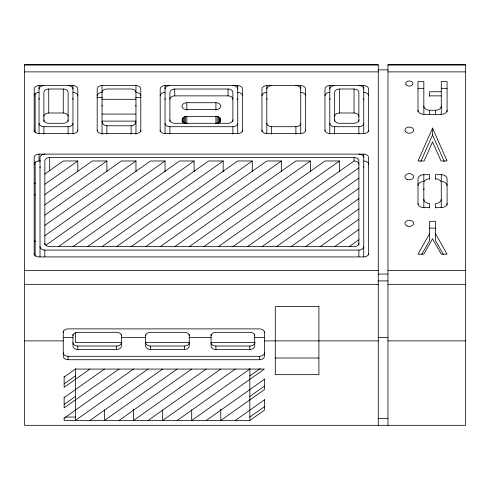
<?xml version="1.0" encoding="UTF-8"?>
<svg xmlns="http://www.w3.org/2000/svg" width="490" height="490" viewBox="0 0 490 490"><rect width="100%" height="100%" fill="white"/><g stroke="black" fill="none" stroke-linecap="round" stroke-linejoin="round"><path stroke-width="0.73" d="M215.925 123.284C221.909 124.105 221.909 115.609 215.925 116.43L186.843 116.43C180.859 115.609 180.859 124.105 186.843 123.284M432.548 128.08L418.007 160.977L424.101 160.977L432.548 141.867L440.994 160.977L447.082 160.977L432.548 128.08L432.548 134.934L420.794 161.529M429.638 233.626L418.007 254.181L423.826 254.181L432.548 238.765L441.27 254.181L447.082 254.181L435.457 233.626M421.761 254.402L429.638 240.48L429.638 221.29L435.457 221.29L435.457 240.48L443.334 254.402M44.853 173.999L63.271 160.977L77.806 160.977L77.806 171.635M44.853 184.277L77.806 160.977M44.853 194.561L92.347 160.977L106.887 160.977L106.887 171.635M44.853 204.838L106.887 160.977M44.853 215.116L121.422 160.977L135.963 160.977L135.963 171.635M44.853 225.4L135.963 160.977M44.853 235.678L150.497 160.977L165.038 160.977L165.038 171.635M46.097 245.08L165.038 160.977M58.567 246.543L179.579 160.977L194.114 160.977L194.114 171.635M73.108 246.543L194.114 160.977M87.643 246.543L208.654 160.977L223.195 160.977L223.195 171.635M102.183 246.543L223.195 160.977M116.718 246.543L237.73 160.977L252.27 160.977L252.27 171.635M131.259 246.543L252.27 160.977M145.799 246.543L266.805 160.977L281.346 160.977L281.346 171.635M160.334 246.543L281.346 160.977M174.875 246.543L295.887 160.977L310.421 160.977L310.421 171.635M189.416 246.543L310.421 160.977M203.95 246.543L324.962 160.977L339.503 160.977L339.503 171.635M218.491 246.543L339.503 160.977M233.026 246.543L354.037 160.977L354.037 157.547L49.698 157.547A4.845 3.424 0 0 0 44.853 160.977L44.853 244.706M247.554 246.556L358.882 167.831M64.153 377.012L75.393 369.068L264.386 369.068L191.694 420.469L191.694 409.812M64.153 383.866L75.386 375.922M262.113 246.537L358.882 178.109M89.921 369.068L64.153 387.29L64.153 376.522M276.636 246.55L358.882 188.393M64.153 397.574L104.462 369.068M64.153 404.428L75.386 396.484M291.164 246.556L358.882 198.671M119.003 369.068L64.153 407.852L64.153 397.084M305.68 246.574L358.882 208.948M64.153 418.135L133.537 369.068M320.252 246.55L358.882 219.232M148.078 369.068L75.386 420.469L75.386 368.578M334.756 246.574L358.882 229.51M89.921 420.469L162.613 369.068M349.192 246.648L358.882 239.794M177.153 369.068L104.462 420.469L104.462 409.812M119.003 420.469L191.694 369.068M206.229 369.068L133.537 420.469L133.537 409.046M148.078 420.469L220.77 369.068M235.31 369.068L162.613 420.469L162.613 409.812M177.153 420.469L249.845 369.068M249.845 375.922L260.147 368.639M206.229 420.469L264.386 379.352M249.845 396.484L264.386 386.206M235.31 420.469L264.386 399.907M249.845 417.045L264.386 406.761M64.153 417.731L64.153 420.469L249.845 420.469L264.386 410.191L264.386 399.424M44.853 154.123L43.598 154.24A4.845 3.424 0 0 0 40.008 157.547L40.008 256.925M24.5 65.029L378.268 65.029M387.964 65.029L465.5 65.029M378.268 69.874L387.964 69.874M24.5 71.883L378.268 71.883M387.964 71.883L465.5 71.883M34.19 131.657L34.19 89.015A4.845 3.424 0 0 1 39.041 85.591L72.961 85.591A4.845 3.424 0 0 1 77.806 89.015L77.806 130.897M97.185 130.897L97.185 89.015A4.845 3.424 0 0 1 102.036 85.591L135.957 85.591A4.845 3.424 0 0 1 140.802 89.015L140.802 131.657M160.193 131.657L160.187 89.015A4.851 3.43 0 0 1 165.038 85.585L237.73 85.591A4.845 3.424 0 0 1 242.575 89.015L242.575 131.847M261.96 131.657L261.96 89.015A4.845 3.424 0 0 1 266.805 85.591L300.731 85.591A4.845 3.424 0 0 1 305.576 89.015L305.576 130.897M324.962 130.897L324.962 89.015A4.845 3.424 0 0 1 329.807 85.591L363.733 85.591A4.845 3.424 0 0 1 368.578 89.015L368.578 131.657M418.007 88.329L423.826 88.329M441.27 88.329L447.082 88.329M43.886 121.52L43.886 92.439A4.845 3.424 0 0 1 48.731 89.015L63.271 89.015A4.845 3.424 0 0 1 68.116 92.439L68.116 121.324M169.883 121.379L169.883 92.439A4.845 3.424 0 0 1 174.728 89.015L228.04 89.015A4.845 3.424 0 0 1 232.885 92.439L232.885 121.379M334.652 121.324L334.652 92.439A4.845 3.424 0 0 1 339.503 89.015L354.037 89.015A4.845 3.424 0 0 1 358.882 92.439L358.882 121.324M441.27 91.759L429.638 91.759L429.638 96.328M169.883 99.292A4.845 3.424 0 0 1 174.728 95.869L228.04 95.869A4.845 3.424 0 0 1 232.885 99.292M429.638 95.869L441.27 95.869M97.038 97.584L102.337 97.584M135.656 97.584L140.955 97.584M102.036 99.292L135.957 99.292M186.843 102.722L215.925 102.722A4.845 3.424 0 0 1 220.77 106.146A4.845 3.424 0 0 1 215.925 109.576L186.843 109.576A4.845 3.424 0 0 1 181.998 106.146A4.845 3.424 0 0 1 186.843 102.722L186.843 110.066M423.826 106.146A5.813 4.11 0 0 0 429.638 110.262L435.457 110.262A5.813 4.11 0 0 0 441.27 106.146M43.886 116.43A4.845 3.424 0 0 1 48.731 113L63.271 113A4.845 3.424 0 0 1 68.116 116.43M334.652 116.43A4.845 3.424 0 0 1 339.503 113L354.037 113A4.845 3.424 0 0 1 358.882 116.43M102.036 114.078L135.957 114.078M106.881 125.789L131.112 125.789A4.845 4.679 0 0 0 135.957 121.11L102.036 121.11A4.845 4.679 0 0 0 106.881 125.789L106.881 134.064M39.041 123.284A4.845 3.424 0 0 0 43.886 126.708L68.116 126.708A4.845 3.424 0 0 0 72.961 123.284M165.038 123.284A4.845 3.424 0 0 0 169.883 126.708L232.885 126.708A4.845 3.424 0 0 0 237.73 123.284M266.805 123.284A4.845 3.424 0 0 0 271.656 126.708L295.887 126.708A4.845 3.424 0 0 0 300.731 123.284M329.807 123.284A4.845 3.424 0 0 0 334.652 126.708L358.882 126.708A4.845 3.424 0 0 0 363.733 123.284M34.19 130.138A4.845 3.424 0 0 0 39.041 133.562L72.961 133.562A4.845 3.424 0 0 0 77.806 130.138M160.193 130.138A4.845 3.424 0 0 0 165.038 133.562L237.73 133.562A4.845 3.424 0 0 0 242.575 130.138M261.96 130.138A4.845 3.424 0 0 0 266.805 133.562L300.731 133.562A4.845 3.424 0 0 0 305.576 130.138M324.962 130.138A4.845 3.424 0 0 0 329.807 133.562L363.733 133.562A4.845 3.424 0 0 0 368.578 130.138M34.19 255.021L34.19 157.547A4.845 3.424 0 0 1 39.041 154.123L363.733 154.123A4.845 3.424 0 0 1 368.578 157.547L368.578 255.021M34.19 164.401A4.845 3.424 0 0 1 39.041 160.977L40.566 160.977M418.007 204.342L418.007 178.795A5.813 4.11 0 0 1 423.826 174.685L429.638 174.685L429.638 179.254M447.082 205.089L447.082 178.795A5.813 4.11 0 0 0 441.27 174.685L435.457 174.685L435.457 179.254M34.19 183.248L35.721 183.248M429.638 207.582L423.826 207.582A5.813 4.11 0 0 1 418.007 203.466M435.457 207.582L441.27 207.582A5.813 4.11 0 0 0 447.082 203.466M429.638 228.138L435.457 228.138M40.008 246.648A4.845 3.424 0 0 0 44.853 250.072L358.882 250.072A4.845 3.424 0 0 0 363.733 246.648M368.578 253.502A4.845 3.424 0 0 1 363.733 256.925L39.041 256.925A4.845 3.424 0 0 1 34.19 253.502M24.5 270.633L378.268 270.633M387.964 270.633L465.5 270.633M378.268 274.057L387.964 274.057M378.268 280.911L387.964 280.911M24.5 284.341L378.268 284.341M387.964 284.341L465.5 284.341M63.271 337.457L72.961 337.457M121.422 337.457L145.653 337.457M189.269 337.457L211.08 337.457M254.69 337.457L264.386 337.457M378.268 337.457L387.964 337.457M24.5 340.881L63.271 340.881M264.386 340.881L378.268 340.881M387.964 340.881L465.5 340.881M122.084 342.596L75.386 342.596L75.386 334.027A14.541 10.278 0 0 0 75.258 332.685M145.052 342.596L189.452 342.596M210.89 342.596L255.296 342.596M72.961 342.596A4.845 3.424 0 0 0 77.806 346.02L116.577 346.02A4.845 3.424 0 0 0 121.422 342.596M145.653 342.596A4.845 3.424 0 0 0 150.497 346.02L184.424 346.02A4.845 3.424 0 0 0 189.269 342.596M211.08 342.596A4.845 3.424 0 0 0 215.925 346.02L249.845 346.02A4.845 3.424 0 0 0 254.69 342.596M72.961 334.37L72.961 346.02A4.845 3.424 0 0 0 77.806 349.45L116.577 349.45A4.845 3.424 0 0 0 121.422 346.02L121.422 334.713M145.653 334.713L145.653 346.02A4.845 3.424 0 0 0 150.497 349.45L184.424 349.45A4.845 3.424 0 0 0 189.269 346.02L189.269 334.37M211.08 334.37L211.08 346.02A4.845 3.424 0 0 0 215.925 349.45L249.845 349.45A4.845 3.424 0 0 0 254.69 346.02L254.69 334.713M63.271 352.874A4.845 3.424 0 0 0 68.116 356.304L259.541 356.304A4.845 3.424 0 0 0 264.386 352.874M275.288 358.012L318.904 358.012M63.271 330.946L63.271 356.304A4.845 3.424 0 0 0 68.116 359.727L259.541 359.727A4.845 3.424 0 0 0 264.386 356.304L264.386 331.742M65.648 417.045L75.386 417.045M378.268 418.472L387.964 418.472M34.19 194.218L35.403 195.075M34.19 240.817L35.403 241.674M432.548 134.934L444.301 161.529M447.082 111.812L447.082 81.475L441.27 81.475L441.27 113A5.813 4.11 0 0 1 441.074 114.066M441.27 174.685L441.27 181.539A5.813 4.11 0 0 1 447.082 185.649M435.457 110.262L435.457 114.066M435.457 208.036L435.457 203.466A5.813 4.11 0 0 0 441.27 199.357M429.638 110.262L429.638 114.066M429.638 208.036L429.638 203.466A5.813 4.11 0 0 1 423.826 199.357M423.826 174.685L423.826 181.539A5.813 4.11 0 0 0 418.007 185.649M418.007 111.812L418.007 81.475L423.826 81.475L423.826 113A5.813 4.11 0 0 0 424.022 114.066M387.964 425.32L387.964 64.68L465.5 64.68L465.5 425.32L24.5 425.32L24.5 64.68L378.268 64.68L378.268 425.32M363.733 85.591L363.733 133.562M363.733 154.123L363.733 256.925M358.882 126.708L358.882 134.052M358.882 245.123L358.882 160.977A4.845 3.424 0 0 0 354.037 157.547M358.882 250.072L358.882 256.68M354.037 89.015L354.037 113M339.503 89.015L339.503 113M334.652 126.708L334.652 134.052M329.807 85.591L329.807 133.562M300.731 85.591L300.731 133.562M295.887 126.708L295.887 134.052M271.656 126.708L271.656 134.052M266.805 85.591L266.805 133.562M264.386 378.862L264.386 389.63L220.77 420.469L220.77 409.046M259.541 356.304L259.541 359.727M249.845 346.02L249.845 349.45M249.845 368.578L249.845 420.469M237.73 85.591L237.73 133.562M232.885 126.708L232.885 134.052M228.04 89.015L228.04 95.869M220.604 118.966L220.604 121.906M220.12 118.139L220.12 122.549M219.349 117.435L219.349 122.574M218.344 116.89L218.344 123.498M217.18 116.547L217.18 123.155M215.925 102.722L215.925 110.066M215.925 116.43L215.925 123.774M215.925 346.02L215.925 349.45M186.843 116.43L186.843 123.774M185.594 116.547L185.594 123.155M184.424 116.89L184.424 123.498M184.424 346.02L184.424 349.45M183.419 117.435L183.419 122.574M182.648 118.139L182.648 122.549M182.164 118.966L182.164 121.906M174.728 89.015L174.728 95.869M169.883 126.708L169.883 134.052M165.038 85.585L165.038 133.562M150.497 346.02L150.497 349.45M135.957 85.591L135.957 134.321M131.112 125.789L131.112 134.064M116.577 346.02L116.577 349.45M102.036 85.591L102.036 134.321M77.806 346.02L77.806 349.45M72.961 85.591L72.961 133.562M68.116 126.708L68.116 134.052M68.116 356.304L68.116 359.727M63.271 89.015L63.271 113M49.698 157.547L49.698 170.961M48.731 89.015L48.731 113M44.853 250.072L44.853 256.68M43.886 126.708L43.886 134.052M39.041 85.591L39.041 133.562M39.041 154.123L39.041 160.977M35.164 93.161L35.164 132.19M35.164 162.037L35.164 256.172M254.69 335.742A4.845 3.424 0 0 0 249.845 332.312L215.925 332.312A4.845 3.424 0 0 0 211.08 335.742M189.269 335.742A4.845 3.424 0 0 0 184.424 332.312L150.497 332.312A4.845 3.424 0 0 0 145.653 335.742M72.961 335.742A4.845 3.424 0 0 1 77.806 332.312L116.577 332.312A4.845 3.424 0 0 1 121.422 335.742M264.386 332.312A4.845 3.424 0 0 0 259.541 328.888L68.116 328.888A4.845 3.424 0 0 0 63.271 332.312M97.185 95.869A4.845 3.424 0 0 1 102.036 92.439A4.845 3.424 0 0 1 106.881 89.015L131.112 89.015A4.845 3.424 0 0 1 135.957 92.439A4.845 3.424 0 0 1 140.802 95.869M140.802 130.138A4.845 3.424 0 0 1 135.957 133.562L102.036 133.562A4.845 3.424 0 0 1 97.185 130.138M72.961 92.439A4.845 3.424 0 0 1 77.806 95.869M34.19 95.869A4.845 3.424 0 0 1 39.041 92.439M363.733 92.439A4.845 3.424 0 0 1 368.578 95.869M324.962 95.869A4.845 3.424 0 0 1 329.807 92.439M160.187 95.869A4.851 3.43 0 0 1 165.038 92.439M237.73 92.439A4.845 3.424 0 0 1 242.575 95.869M300.731 92.439A4.845 3.424 0 0 1 305.576 95.869M261.96 95.869A4.845 3.424 0 0 1 266.805 92.439M429.638 178.795A5.813 4.11 0 0 0 423.826 182.905L423.826 206.21A5.813 4.11 0 0 0 424.022 207.276M435.457 178.795A5.813 4.11 0 0 1 441.27 182.905L441.27 206.21A5.813 4.11 0 0 1 441.074 207.276M423.826 189.759A5.813 4.11 0 0 1 424.022 188.699M447.082 110.262A5.813 4.11 0 0 1 441.27 114.372L423.826 114.372A5.813 4.11 0 0 1 418.007 110.262M363.733 160.977A4.845 3.424 0 0 1 368.578 164.401M72.796 98.41A4.845 3.424 0 0 1 72.961 99.292M39.041 99.292A4.845 3.424 0 0 1 39.206 98.41M329.807 99.292A4.845 3.424 0 0 1 329.972 98.41M363.568 98.41A4.845 3.424 0 0 1 363.733 99.292M237.564 98.41A4.845 3.424 0 0 1 237.73 99.292M165.038 99.292A4.845 3.424 0 0 1 165.204 98.41M266.805 99.292A4.845 3.424 0 0 1 266.97 98.41M358.882 85.591A4.845 3.424 0 0 1 363.733 89.015M329.807 89.015A4.845 3.424 0 0 1 334.652 85.591M358.882 119.854A4.845 3.424 0 0 1 354.037 123.284L339.503 123.284A4.845 3.424 0 0 1 334.652 119.854M295.887 85.591A4.845 3.424 0 0 1 300.731 89.015M266.805 89.015A4.845 3.424 0 0 1 271.656 85.591M232.885 85.591A4.845 3.424 0 0 1 237.73 89.015M165.038 89.015A4.845 3.424 0 0 1 169.883 85.591M68.116 85.591A4.845 3.424 0 0 1 72.961 89.015M39.041 89.015A4.845 3.424 0 0 1 43.886 85.591M68.116 119.854A4.845 3.424 0 0 1 63.271 123.284L48.731 123.284A4.845 3.424 0 0 1 43.886 119.854M135.791 105.264A4.845 3.424 0 0 1 135.957 106.146M102.036 106.146A4.845 3.424 0 0 1 102.202 105.264M363.568 166.943A4.845 3.424 0 0 1 363.733 167.831M40.008 167.831A4.845 3.424 0 0 1 40.174 166.943M358.882 154.123A4.845 3.424 0 0 1 363.733 157.547M44.853 243.218A4.845 3.424 0 0 0 49.698 246.648L354.037 246.648A4.845 3.424 0 0 0 358.882 243.218M354.037 160.977A4.845 3.424 0 0 1 358.882 164.401M169.883 119.854A4.845 3.424 0 0 0 174.728 123.284L228.04 123.284A4.845 3.424 0 0 0 232.885 119.854M318.904 306.611L275.288 306.611L275.288 374.666L318.904 374.666L318.904 306.611M406.137 84.819A3.632 2.573 0 0 0 412.433 84.819A3.632 2.573 0 0 0 409.285 80.96A3.632 2.573 0 0 0 406.137 84.819M405.506 131.675A4.361 3.087 0 0 0 413.064 131.675A4.361 3.087 0 0 0 409.285 127.051A4.361 3.087 0 0 0 405.506 131.675M407.104 179.407A4.361 3.087 0 0 0 413.646 176.737A4.361 3.087 0 0 0 407.104 174.066A4.361 3.087 0 0 0 407.104 179.407M407.104 226.013A4.361 3.087 0 0 0 413.646 223.342A4.361 3.087 0 0 0 407.104 220.672A4.361 3.087 0 0 0 407.104 226.013"/></g></svg>
